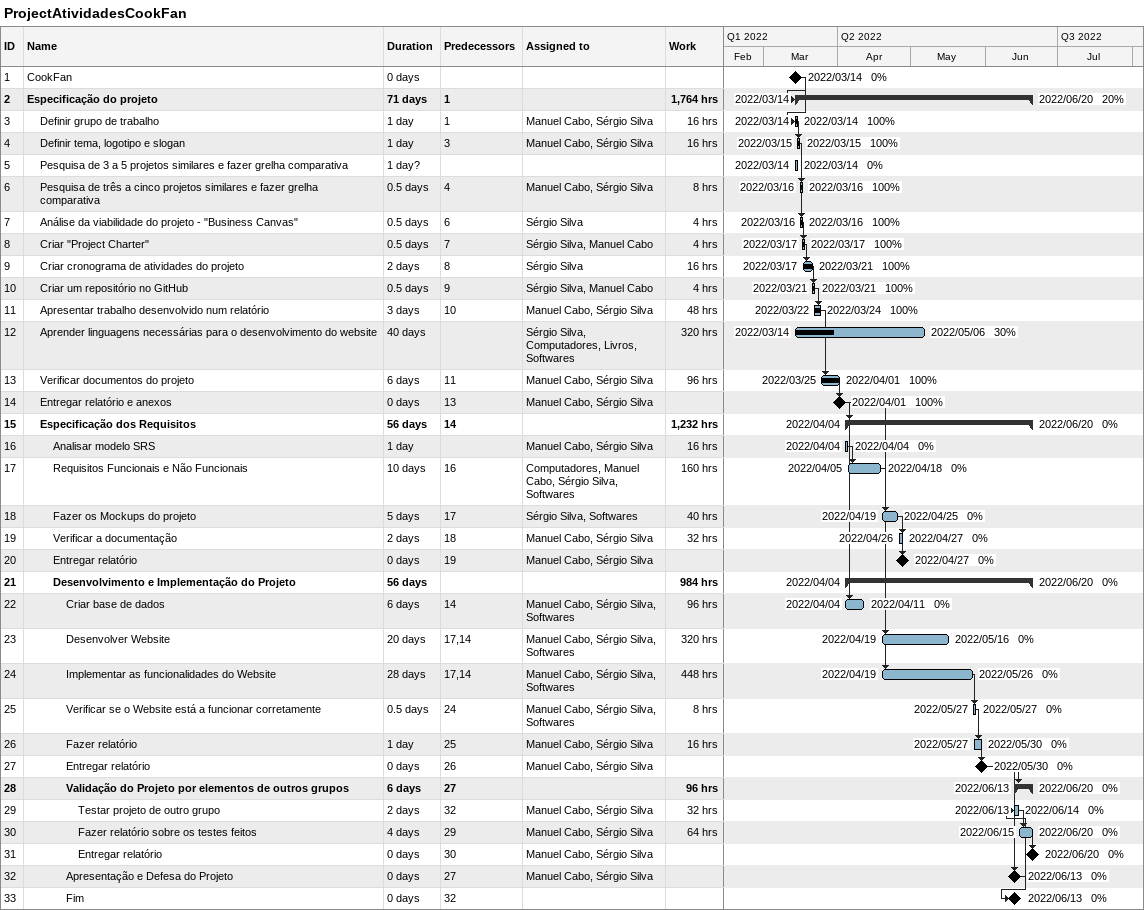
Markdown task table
ProjectAtividadesCookFan

| ID | Level | Task | Duration | Start | Finish | Predecessors | Resources | % complete | Work (h) |
|---|---|---|---|---|---|---|---|---|---|
| 1 | 1 | CookFan | 0d | 2022-03-14 | 2022-03-14 |  |  | 0 |  |
| 2 | 1 | **Especificação do projeto** | 71d | 2022-03-14 | 2022-06-20 | 1 |  | 20 | 1764 |
| 3 | 2 | Definir grupo de trabalho | 1d | 2022-03-14 | 2022-03-14 | 1 | Manuel Cabo, Sérgio Silva | 100 | 16 |
| 4 | 2 | Definir tema, logotipo e slogan | 1d | 2022-03-15 | 2022-03-15 | 3 | Manuel Cabo, Sérgio Silva | 100 | 16 |
| 5 | 2 | Pesquisa de 3 a 5 projetos similares e fazer grelha comparativa | 1d? | 2022-03-14 | 2022-03-14 |  |  | 0 |  |
| 6 | 2 | Pesquisa de três a cinco projetos similares e fazer grelha comparativa | 0.5d | 2022-03-16 | 2022-03-16 | 4 | Manuel Cabo, Sérgio Silva | 100 | 8 |
| 7 | 2 | Análise da viabilidade do projeto - "Business Canvas" | 0.5d | 2022-03-16 | 2022-03-16 | 6 | Sérgio Silva | 100 | 4 |
| 8 | 2 | Criar "Project Charter" | 0.5d | 2022-03-17 | 2022-03-17 | 7 | Sérgio Silva, Manuel Cabo | 100 | 4 |
| 9 | 2 | Criar cronograma de atividades do projeto | 2d | 2022-03-17 | 2022-03-21 | 8 | Sérgio Silva | 100 | 16 |
| 10 | 2 | Criar um repositório no GitHub | 0.5d | 2022-03-21 | 2022-03-21 | 9 | Sérgio Silva, Manuel Cabo | 100 | 4 |
| 11 | 2 | Apresentar trabalho desenvolvido num relatório | 3d | 2022-03-22 | 2022-03-24 | 10 | Manuel Cabo, Sérgio Silva | 100 | 48 |
| 12 | 2 | Aprender linguagens necessárias para o desenvolvimento do website | 40d | 2022-03-14 | 2022-05-06 |  | Sérgio Silva, Computadores, Livros, Softwares | 30 | 320 |
| 13 | 2 | Verificar documentos do projeto | 6d | 2022-03-25 | 2022-04-01 | 11 | Manuel Cabo, Sérgio Silva | 100 | 96 |
| 14 | 2 | Entregar relatório e anexos | 0d | 2022-04-01 | 2022-04-01 | 13 | Manuel Cabo, Sérgio Silva | 100 |  |
| 15 | 2 | **Especificação dos Requisitos** | 56d | 2022-04-04 | 2022-06-20 | 14 |  | 0 | 1232 |
| 16 | 3 | Analisar modelo SRS | 1d | 2022-04-04 | 2022-04-04 |  | Manuel Cabo, Sérgio Silva | 0 | 16 |
| 17 | 3 | Requisitos Funcionais e Não Funcionais | 10d | 2022-04-05 | 2022-04-18 | 16 | Computadores, Manuel Cabo, Sérgio Silva, Softwares | 0 | 160 |
| 18 | 3 | Fazer os Mockups do projeto | 5d | 2022-04-19 | 2022-04-25 | 17 | Sérgio Silva, Softwares | 0 | 40 |
| 19 | 3 | Verificar a documentação | 2d | 2022-04-26 | 2022-04-27 | 18 | Manuel Cabo, Sérgio Silva | 0 | 32 |
| 20 | 3 | Entregar relatório | 0d | 2022-04-27 | 2022-04-27 | 19 | Manuel Cabo, Sérgio Silva | 0 |  |
| 21 | 3 | **Desenvolvimento e Implementação do Projeto** | 56d | 2022-04-04 | 2022-06-20 |  |  | 0 | 984 |
| 22 | 4 | Criar base de dados | 6d | 2022-04-04 | 2022-04-11 | 14 | Manuel Cabo, Sérgio Silva, Softwares | 0 | 96 |
| 23 | 4 | Desenvolver Website | 20d | 2022-04-19 | 2022-05-16 | 17, 14 | Manuel Cabo, Sérgio Silva, Softwares | 0 | 320 |
| 24 | 4 | Implementar as funcionalidades do Website | 28d | 2022-04-19 | 2022-05-26 | 17, 14 | Manuel Cabo, Sérgio Silva, Softwares | 0 | 448 |
| 25 | 4 | Verificar se o Website está a funcionar corretamente | 0.5d | 2022-05-27 | 2022-05-27 | 24 | Manuel Cabo, Sérgio Silva, Softwares | 0 | 8 |
| 26 | 4 | Fazer relatório | 1d | 2022-05-27 | 2022-05-30 | 25 | Manuel Cabo, Sérgio Silva | 0 | 16 |
| 27 | 4 | Entregar relatório | 0d | 2022-05-30 | 2022-05-30 | 26 | Manuel Cabo, Sérgio Silva | 0 |  |
| 28 | 4 | **Validação do Projeto por elementos de outros grupos** | 6d | 2022-06-13 | 2022-06-20 | 27 |  | 0 | 96 |
| 29 | 5 | Testar projeto de outro grupo | 2d | 2022-06-13 | 2022-06-14 | 32 | Manuel Cabo, Sérgio Silva | 0 | 32 |
| 30 | 5 | Fazer relatório sobre os testes feitos | 4d | 2022-06-15 | 2022-06-20 | 29 | Manuel Cabo, Sérgio Silva | 0 | 64 |
| 31 | 5 | Entregar relatório | 0d | 2022-06-20 | 2022-06-20 | 30 | Manuel Cabo, Sérgio Silva | 0 |  |
| 32 | 4 | Apresentação e Defesa do Projeto | 0d | 2022-06-13 | 2022-06-13 | 27 | Manuel Cabo, Sérgio Silva | 0 |  |
| 33 | 4 | Fim | 0d | 2022-06-13 | 2022-06-13 | 32 |  | 0 |  |
